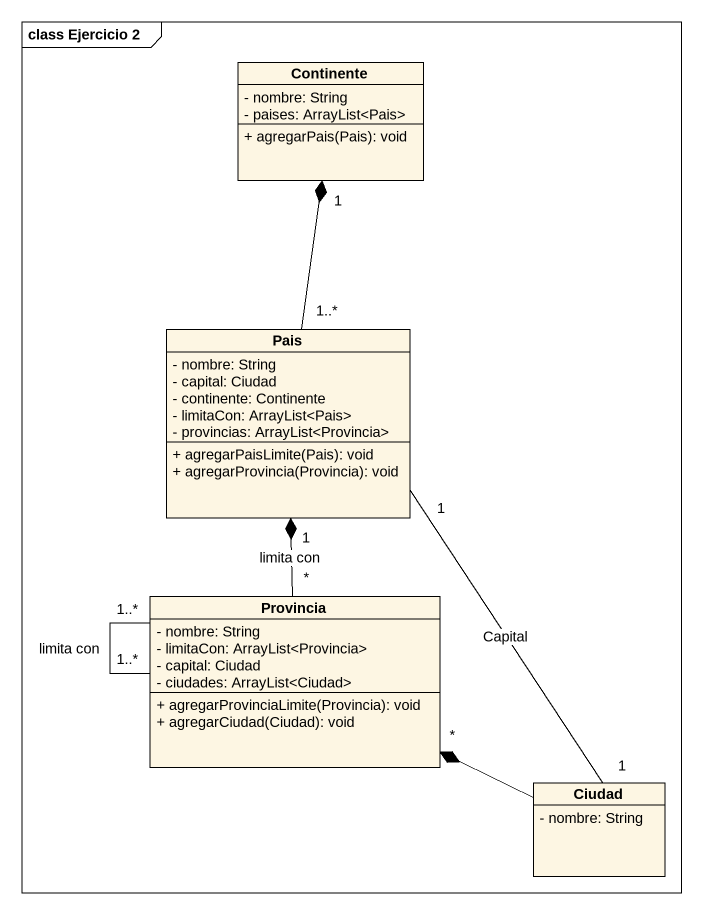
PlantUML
@startuml
mainframe class Ejercicio 2
hide circle
hide empty members
skinparam classAttributeIconSize 0
class Continente {
  - nombre: String
  - paises: ArrayList<Pais>
  + agregarPais(Pais): void
}
class Pais {
  - nombre: String
  - capital: Ciudad
  - continente: Continente
  - limitaCon: ArrayList<Pais>
  - provincias: ArrayList<Provincia>
  + agregarPaisLimite(Pais): void
  + agregarProvincia(Provincia): void
}
class Provincia {
  - nombre: String
  - limitaCon: ArrayList<Provincia>
  - capital: Ciudad
  - ciudades: ArrayList<Ciudad>
  + agregarProvinciaLimite(Provincia): void
  + agregarCiudad(Ciudad): void
}
class Ciudad {
  - nombre: String
}
Pais "1..*" -up-* "1" Continente
Provincia "*" -up-* "1" Pais : limita con
Provincia "1..*" -- "1..*" Provincia : limita con
Ciudad "1" -up- "1" Pais : Capital
Ciudad -left-* "*" Provincia
@enduml
